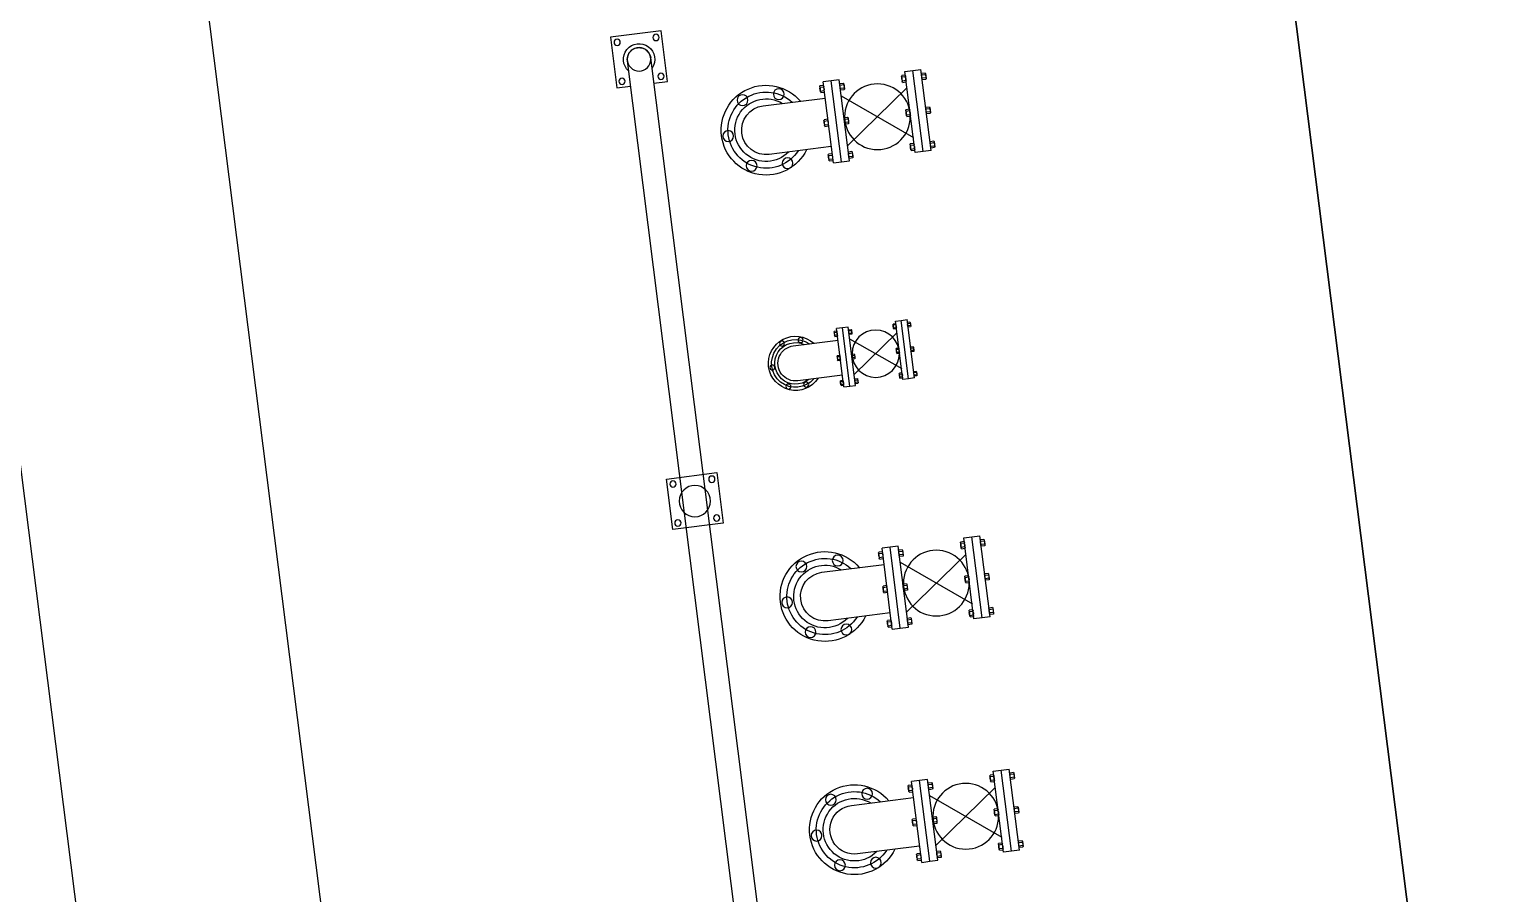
# Model space of a CAD drawing. Header units: inches. Extents: x 2621776591 to 2623670951, y 363331607 to 364354604.
# Drawn here: x 2622225973 to 2622229722, y 363584068 to 363586274 of the extents above; entities that cross this region are included whole.
import ezdxf

# ---------------------------------------------------------------- set-up
doc = ezdxf.new("R2010")
doc.units = ezdxf.units.IN
doc.header["$MEASUREMENT"] = 0
doc.linetypes.add('BORDERX2', pattern=[3.5, 1, -0.5, 1, -0.5, 0, -0.5])
doc.linetypes.add('HIDDEN', pattern=[0.375, 0.25, -0.125])
doc.layers.add('CRANE', color=7, linetype='Continuous', true_color=0x7f3f7f)
for name, color, linetype in [('ISLAND', 7, 'Continuous'), ('PIER', 7, 'Continuous'), ('TEXT2', 1, 'Continuous')]:
    doc.layers.add(name, color=color, linetype=linetype)

# ---------------------------------------------------------------- blocks, each defined once
blk = doc.blocks.new('SERVICE ISLAND PLINTH')
at = {"layer": 'ISLAND'}
for p, q in [((7.299999999988358, 2.75), (0, 2.75)), ((1.595833333325572, 1.785445179324597), (1.804166666639503, 1.785445179324597)), ((1.595833333325572, 1.785445179324597), (1.595833333325572, 1.764733894728124)), ((1.595833333325572, 1.764733894728124), (1.804166666639503, 1.764733894728124)), ((1.595833333325572, 1.764733894728124), (1.595833333325572, 1.744022610131651)), ((1.601871749036945, 1.79477362241596), (1.601871749036945, 1.785946891177446)), ((1.616982528124936, 1.79547543078661), (1.603935016086325, 1.79547543078661)), ((1.619095695321448, 1.785946891177446), (1.619095695321448, 1.79477362241596)), ((1.689761531539261, 1.794803238008171), (1.689761531539261, 1.785976506769657)), ((1.704872310569044, 1.795505046378821), (1.691824798530433, 1.795505046378821)), ((1.706985477765556, 1.785976506769657), (1.706985477765556, 1.794803238008171)), ((1.777527657919563, 1.79477362241596), (1.777527657919563, 1.785946891177446)), ((1.792638436949346, 1.79547543078661), (1.779590924910735, 1.79547543078661)), ((1.794751604145858, 1.785946891177446), (1.794751604145858, 1.79477362241596)), ((1.804166666639503, 1.764733894728124), (1.804166666639503, 1.785445179324597)), ((1.804166666639503, 1.744022610131651), (1.804166666639503, 1.764733894728124)), ((2.195833333302289, 1.785445179324597), (2.404166666674428, 1.785445179324597)), ((2.195833333302289, 1.785445179324597), (2.195833333302289, 1.764733894728124)), ((2.195833333302289, 1.764733894728124), (2.404166666674428, 1.764733894728124)), ((2.195833333302289, 1.764733894728124), (2.195833333302289, 1.744022610131651)), ((2.20187174907187, 1.79477362241596), (2.20187174907187, 1.785946891177446)), ((2.216982528101653, 1.79547543078661), (2.203935016063042, 1.79547543078661)), ((2.219095695298165, 1.785946891177446), (2.219095695298165, 1.79477362241596)), ((2.289761531515978, 1.794803238008171), (2.289761531515978, 1.785976506769657)), ((2.304872310603969, 1.795505046378821), (2.29182479850715, 1.795505046378821)), ((2.306985477800481, 1.785976506769657), (2.306985477800481, 1.794803238008171)), ((2.37752765789628, 1.79477362241596), (2.37752765789628, 1.785946891177446)), ((2.392638436984271, 1.79547543078661), (2.37959092494566, 1.79547543078661)), ((2.394751604180783, 1.785946891177446), (2.394751604180783, 1.79477362241596)), ((2.404166666674428, 1.764733894728124), (2.404166666674428, 1.785445179324597)), ((2.404166666674428, 1.744022610131651), (2.404166666674428, 1.764733894728124)), ((3.395833333313931, 1.785445179324597), (3.604166666627862, 1.785445179324597)), ((3.395833333313931, 1.785445179324597), (3.395833333313931, 1.764733894728124)), ((3.395833333313931, 1.764733894728124), (3.604166666627862, 1.764733894728124)), ((3.395833333313931, 1.764733894728124), (3.395833333313931, 1.744022610131651)), ((3.401871749083512, 1.79477362241596), (3.401871749083512, 1.785946891177446)), ((3.416982528113294, 1.79547543078661), (3.403935016074684, 1.79547543078661)), ((3.419095695309807, 1.785946891177446), (3.419095695309807, 1.79477362241596)), ((3.48976153152762, 1.794803238008171), (3.48976153152762, 1.785976506769657)), ((3.50487231061561, 1.795505046378821), (3.491824798518792, 1.795505046378821)), ((3.506985477812123, 1.785976506769657), (3.506985477812123, 1.794803238008171)), ((3.577527657907922, 1.79477362241596), (3.577527657907922, 1.785946891177446)), ((3.592638436995912, 1.79547543078661), (3.579590924899094, 1.79547543078661)), ((3.594751604192425, 1.785946891177446), (3.594751604192425, 1.79477362241596)), ((3.604166666627862, 1.764733894728124), (3.604166666627862, 1.785445179324597)), ((3.604166666627862, 1.744022610131651), (3.604166666627862, 1.764733894728124)), ((1.595833333325572, 1.744022610131651), (1.804166666639503, 1.744022610131651)), ((1.601871749036945, 1.734694167040288), (1.601871749036945, 1.743520898278803)), ((1.616982528124936, 1.733992358669639), (1.603935016086325, 1.733992358669639)), ((1.619095695321448, 1.743520898278803), (1.619095695321448, 1.734694167040288)), ((1.689761531539261, 1.734664550982416), (1.689761531539261, 1.743491282686591)), ((1.704872310569044, 1.733962742611766), (1.691824798530433, 1.733962742611766)), ((1.706985477765556, 1.743491282686591), (1.706985477765556, 1.734664550982416)), ((1.777527657919563, 1.734694167040288), (1.777527657919563, 1.743520898278803)), ((1.792638436949346, 1.733992358669639), (1.779590924910735, 1.733992358669639)), ((1.794751604145858, 1.743520898278803), (1.794751604145858, 1.734694167040288)), ((2.195833333302289, 1.744022610131651), (2.404166666674428, 1.744022610131651)), ((2.20187174907187, 1.734694167040288), (2.20187174907187, 1.743520898278803)), ((2.216982528101653, 1.733992358669639), (2.203935016063042, 1.733992358669639)), ((2.219095695298165, 1.743520898278803), (2.219095695298165, 1.734694167040288)), ((2.289761531515978, 1.734664550982416), (2.289761531515978, 1.743491282686591)), ((2.304872310603969, 1.733962742611766), (2.29182479850715, 1.733962742611766)), ((2.306985477800481, 1.743491282686591), (2.306985477800481, 1.734664550982416)), ((2.37752765789628, 1.734694167040288), (2.37752765789628, 1.743520898278803)), ((2.392638436984271, 1.733992358669639), (2.37959092494566, 1.733992358669639)), ((2.394751604180783, 1.743520898278803), (2.394751604180783, 1.734694167040288)), ((3.395833333313931, 1.744022610131651), (3.604166666627862, 1.744022610131651)), ((3.401871749083512, 1.734694167040288), (3.401871749083512, 1.743520898278803)), ((3.416982528113294, 1.733992358669639), (3.403935016074684, 1.733992358669639)), ((3.419095695309807, 1.743520898278803), (3.419095695309807, 1.734694167040288)), ((3.48976153152762, 1.734664550982416), (3.48976153152762, 1.743491282686591)), ((3.50487231061561, 1.733962742611766), (3.491824798518792, 1.733962742611766)), ((3.506985477812123, 1.743491282686591), (3.506985477812123, 1.734664550982416)), ((3.577527657907922, 1.734694167040288), (3.577527657907922, 1.743520898278803)), ((3.592638436995912, 1.733992358669639), (3.579590924899094, 1.733992358669639)), ((3.594751604192425, 1.743520898278803), (3.594751604192425, 1.734694167040288)), ((2.825000000011642, 1.670228993054479), (2.974999999976717, 1.670228993054479)), ((2.825000000011642, 1.670228993054479), (2.825000000011642, 1.655316868331283)), ((2.825000000011642, 1.655316868331283), (2.974999999976717, 1.655316868331283)), ((2.825000000011642, 1.655316868331283), (2.825000000011642, 1.640404743608087)), ((2.82934765930986, 1.67694547213614), (2.82934765930986, 1.670590225607157)), ((2.840227420267183, 1.677450774237514), (2.830833211541176, 1.677450774237514)), ((2.841748900653329, 1.670590225607157), (2.841748900653329, 1.67694547213614)), ((2.89262830268126, 1.676966795697808), (2.89262830268126, 1.670611549168825)), ((2.903508063638583, 1.677472097799182), (2.894113854912575, 1.677472097799182)), ((2.905029544024728, 1.670611549168825), (2.905029544024728, 1.676966795697808)), ((2.955819913710002, 1.67694547213614), (2.955819913710002, 1.670590225607157)), ((2.966699674609117, 1.677450774237514), (2.957305465941317, 1.677450774237514)), ((2.968221154995263, 1.670590225607157), (2.968221154995263, 1.67694547213614)), ((2.974999999976717, 1.655316868331283), (2.974999999976717, 1.670228993054479)), ((2.974999999976717, 1.640404743608087), (2.974999999976717, 1.655316868331283)), ((2.825000000011642, 1.640404743608087), (2.974999999976717, 1.640404743608087)), ((2.82934765930986, 1.633688264526427), (2.82934765930986, 1.64004351105541)), ((2.840227420267183, 1.633182962425053), (2.830833211541176, 1.633182962425053)), ((2.841748900653329, 1.64004351105541), (2.841748900653329, 1.633688264526427)), ((2.89262830268126, 1.633666940964758), (2.89262830268126, 1.640022187493742)), ((2.903508063638583, 1.633161638863385), (2.894113854912575, 1.633161638863385)), ((2.905029544024728, 1.640022187493742), (2.905029544024728, 1.633666940964758)), ((2.955819913710002, 1.633688264526427), (2.955819913710002, 1.64004351105541)), ((2.966699674609117, 1.633182962425053), (2.957305465941317, 1.633182962425053)), ((2.968221154995263, 1.64004351105541), (2.968221154995263, 1.633688264526427)), ((1.595833333325572, 1.575225641019642), (1.804166666639503, 1.575225641019642)), ((1.595833333325572, 1.554514356423169), (1.595833333325572, 1.575225641019642)), ((1.601871749036945, 1.584554084111005), (1.601871749036945, 1.575727352872491)), ((1.616982528124936, 1.585255892481655), (1.603935016086325, 1.585255892481655)), ((1.619095695321448, 1.575727352872491), (1.619095695321448, 1.584554084111005)), ((1.689761531539261, 1.584583700168878), (1.689761531539261, 1.575756968464702)), ((1.704872310569044, 1.585285508539528), (1.691824798530433, 1.585285508539528)), ((1.706985477765556, 1.575756968464702), (1.706985477765556, 1.584583700168878)), ((1.777527657919563, 1.584554084111005), (1.777527657919563, 1.575727352872491)), ((1.792638436949346, 1.585255892481655), (1.779590924910735, 1.585255892481655)), ((1.794751604145858, 1.575727352872491), (1.794751604145858, 1.584554084111005)), ((1.804166666639503, 1.575225641019642), (1.804166666639503, 1.554514356423169)), ((2.195833333302289, 1.575225641019642), (2.404166666674428, 1.575225641019642)), ((2.195833333302289, 1.554514356423169), (2.195833333302289, 1.575225641019642)), ((2.20187174907187, 1.584554084111005), (2.20187174907187, 1.575727352872491)), ((2.216982528101653, 1.585255892481655), (2.203935016063042, 1.585255892481655)), ((2.219095695298165, 1.575727352872491), (2.219095695298165, 1.584554084111005)), ((2.289761531515978, 1.584583700168878), (2.289761531515978, 1.575756968464702)), ((2.304872310603969, 1.585285508539528), (2.29182479850715, 1.585285508539528)), ((2.306985477800481, 1.575756968464702), (2.306985477800481, 1.584583700168878)), ((2.37752765789628, 1.584554084111005), (2.37752765789628, 1.575727352872491)), ((2.392638436984271, 1.585255892481655), (2.37959092494566, 1.585255892481655)), ((2.394751604180783, 1.575727352872491), (2.394751604180783, 1.584554084111005)), ((2.404166666674428, 1.575225641019642), (2.404166666674428, 1.554514356423169)), ((3.395833333313931, 1.575225641019642), (3.604166666627862, 1.575225641019642)), ((3.395833333313931, 1.554514356423169), (3.395833333313931, 1.575225641019642)), ((3.401871749083512, 1.584554084111005), (3.401871749083512, 1.575727352872491)), ((3.416982528113294, 1.585255892481655), (3.403935016074684, 1.585255892481655)), ((3.419095695309807, 1.575727352872491), (3.419095695309807, 1.584554084111005)), ((3.48976153152762, 1.584583700168878), (3.48976153152762, 1.575756968464702)), ((3.50487231061561, 1.585285508539528), (3.491824798518792, 1.585285508539528)), ((3.506985477812123, 1.575756968464702), (3.506985477812123, 1.584583700168878)), ((3.577527657907922, 1.584554084111005), (3.577527657907922, 1.575727352872491)), ((3.592638436995912, 1.585255892481655), (3.579590924899094, 1.585255892481655)), ((3.594751604192425, 1.575727352872491), (3.594751604192425, 1.584554084111005)), ((3.604166666627862, 1.575225641019642), (3.604166666627862, 1.554514356423169)), ((1.595833333325572, 1.554514356423169), (1.804166666639503, 1.554514356423169)), ((1.595833333325572, 1.533803071826696), (1.595833333325572, 1.554514356423169)), ((1.804166666639503, 1.554514356423169), (1.804166666639503, 1.533803071826696)), ((2.195833333302289, 1.554514356423169), (2.404166666674428, 1.554514356423169)), ((2.195833333302289, 1.533803071826696), (2.195833333302289, 1.554514356423169)), ((2.404166666674428, 1.554514356423169), (2.404166666674428, 1.533803071826696)), ((3.395833333313931, 1.554514356423169), (3.604166666627862, 1.554514356423169)), ((3.395833333313931, 1.533803071826696), (3.395833333313931, 1.554514356423169)), ((3.604166666627862, 1.554514356423169), (3.604166666627862, 1.533803071826696)), ((1.595833333325572, 1.533803071826696), (1.804166666639503, 1.533803071826696)), ((1.601871749036945, 1.524216306395829), (1.601871749036945, 1.533043037634343)), ((1.616982528124936, 1.523514498025179), (1.603935016086325, 1.523514498025179)), ((1.619095695321448, 1.533043037634343), (1.619095695321448, 1.524216306395829)), ((1.690728958987165, 1.524216306395829), (1.690728958987165, 1.533043037634343)), ((1.705839738075156, 1.523514498025179), (1.692792226036545, 1.523514498025179)), ((1.707952905271668, 1.533043037634343), (1.707952905271668, 1.524216306395829)), ((1.777527657919563, 1.524216306395829), (1.777527657919563, 1.533043037634343)), ((1.792638436949346, 1.523514498025179), (1.779590924910735, 1.523514498025179)), ((1.794751604145858, 1.533043037634343), (1.794751604145858, 1.524216306395829)), ((2.195833333302289, 1.533803071826696), (2.404166666674428, 1.533803071826696)), ((2.20187174907187, 1.524216306395829), (2.20187174907187, 1.533043037634343)), ((2.216982528101653, 1.523514498025179), (2.203935016063042, 1.523514498025179)), ((2.219095695298165, 1.533043037634343), (2.219095695298165, 1.524216306395829)), ((2.29072895902209, 1.524216306395829), (2.29072895902209, 1.533043037634343)), ((2.305839738051873, 1.523514498025179), (2.292792226013262, 1.523514498025179)), ((2.307952905248385, 1.533043037634343), (2.307952905248385, 1.524216306395829)), ((2.37752765789628, 1.524216306395829), (2.37752765789628, 1.533043037634343)), ((2.392638436984271, 1.523514498025179), (2.37959092494566, 1.523514498025179)), ((2.394751604180783, 1.533043037634343), (2.394751604180783, 1.524216306395829)), ((2.825000000011642, 1.518870925996453), (2.974999999976717, 1.518870925996453)), ((2.825000000011642, 1.503958800807595), (2.825000000011642, 1.518870925996453)), ((2.825000000011642, 1.503958800807595), (2.974999999976717, 1.503958800807595)), ((2.825000000011642, 1.489046676084399), (2.825000000011642, 1.503958800807595)), ((2.82934765930986, 1.525587405078113), (2.82934765930986, 1.519232158083469)), ((2.840227420267183, 1.526092706713825), (2.830833211541176, 1.526092706713825)), ((2.841748900653329, 1.519232158083469), (2.841748900653329, 1.525587405078113)), ((2.89262830268126, 1.52560872817412), (2.89262830268126, 1.519253481645137)), ((2.903508063638583, 1.526114030275494), (2.894113854912575, 1.526114030275494)), ((2.905029544024728, 1.519253481645137), (2.905029544024728, 1.52560872817412)), ((2.955819913710002, 1.525587405078113), (2.955819913710002, 1.519232158083469)), ((2.966699674609117, 1.526092706713825), (2.957305465941317, 1.526092706713825)), ((2.968221154995263, 1.519232158083469), (2.968221154995263, 1.525587405078113)), ((2.974999999976717, 1.518870925996453), (2.974999999976717, 1.503958800807595)), ((2.974999999976717, 1.503958800807595), (2.974999999976717, 1.489046676084399)), ((3.395833333313931, 1.533803071826696), (3.604166666627862, 1.533803071826696)), ((3.401871749083512, 1.524216306395829), (3.401871749083512, 1.533043037634343)), ((3.416982528113294, 1.523514498025179), (3.403935016074684, 1.523514498025179)), ((3.419095695309807, 1.533043037634343), (3.419095695309807, 1.524216306395829)), ((3.490728959033731, 1.524216306395829), (3.490728959033731, 1.533043037634343)), ((3.505839738063514, 1.523514498025179), (3.492792226024903, 1.523514498025179)), ((3.507952905260026, 1.533043037634343), (3.507952905260026, 1.524216306395829)), ((3.577527657907922, 1.524216306395829), (3.577527657907922, 1.533043037634343)), ((3.592638436995912, 1.523514498025179), (3.579590924899094, 1.523514498025179)), ((3.594751604192425, 1.533043037634343), (3.594751604192425, 1.524216306395829)), ((2.825000000011642, 1.489046676084399), (2.974999999976717, 1.489046676084399)), ((2.82934765930986, 1.482144204899669), (2.82934765930986, 1.488499451428652)), ((2.840227420267183, 1.481638902798295), (2.830833211541176, 1.481638902798295)), ((2.841748900653329, 1.488499451428652), (2.841748900653329, 1.482144204899669)), ((2.893324850476347, 1.482144204899669), (2.893324850476347, 1.488499451428652)), ((2.90420461143367, 1.481638902798295), (2.894810402707662, 1.481638902798295)), ((2.905726091761608, 1.488499451428652), (2.905726091761608, 1.482144204899669)), ((2.955819913710002, 1.482144204899669), (2.955819913710002, 1.488499451428652)), ((2.966699674609117, 1.481638902798295), (2.957305465941317, 1.481638902798295)), ((2.968221154995263, 1.488499451428652), (2.968221154995263, 1.482144204899669)), ((2.518315982073545, 1.140000149141997), (2.518315982073545, 1.010000149253756)), ((2.648315982078202, 1.140000149141997), (2.518315982073545, 1.140000149141997)), ((2.648315982078202, 1.010000149253756), (2.648315982078202, 1.140000149141997)), ((3.654982691339683, 1.105000148992985), (3.654982691339683, 1.140000149141997)), ((3.654982691339683, 1.140000149141997), (3.784982691344339, 1.140000149141997)), ((3.784982691344339, 1.140000149141997), (3.784982691344339, 1.010000149253756)), ((0.2799826913396828, 1.105000148992985), (3.719982691342011, 1.105000148992985)), ((0.2799826913396828, 1.045000148937106), (3.719982801238075, 1.045000148937106)), ((3.654982691339683, 1.010000149253756), (3.654982691339683, 1.045000148937106)), ((2.518315982073545, 1.010000149253756), (2.648315982078202, 1.010000149253756)), ((3.784982691344339, 1.010000149253756), (3.654982691339683, 1.010000149253756)), ((0, 0), (5.149999999965075, 0))]:
    blk.add_line(p, q, dxfattribs=at)
for points in [[(1.605998283077497, 1.79477362241596), (1.605998283077497, 1.785946891177446)], [(1.614869360928424, 1.785946891177446), (1.614869360928424, 1.79477362241596)], [(1.693888065521605, 1.794803238008171), (1.693888065521605, 1.785976506769657)], [(1.702759143372532, 1.785976506769657), (1.702759143372532, 1.794803238008171)], [(1.781654191901907, 1.79477362241596), (1.781654191901907, 1.785946891177446)], [(1.790525269811042, 1.785946891177446), (1.790525269811042, 1.79477362241596)], [(2.205998283054214, 1.79477362241596), (2.205998283054214, 1.785946891177446)], [(2.214869360963348, 1.785946891177446), (2.214869360963348, 1.79477362241596)], [(2.29388806555653, 1.794803238008171), (2.29388806555653, 1.785976506769657)], [(2.302759143407457, 1.785976506769657), (2.302759143407457, 1.794803238008171)], [(2.381654191936832, 1.79477362241596), (2.381654191936832, 1.785946891177446)], [(2.390525269787759, 1.785946891177446), (2.390525269787759, 1.79477362241596)], [(3.405998283065856, 1.79477362241596), (3.405998283065856, 1.785946891177446)], [(3.414869360916782, 1.785946891177446), (3.414869360916782, 1.79477362241596)], [(3.493888065568171, 1.794803238008171), (3.493888065568171, 1.785976506769657)], [(3.502759143419098, 1.785976506769657), (3.502759143419098, 1.794803238008171)], [(3.581654191948473, 1.79477362241596), (3.581654191948473, 1.785946891177446)], [(3.5905252697994, 1.785946891177446), (3.5905252697994, 1.79477362241596)], [(1.605998283077497, 1.734694167040288), (1.605998283077497, 1.743520898278803)], [(1.614869360928424, 1.743520898278803), (1.614869360928424, 1.734694167040288)], [(1.762725773616694, 1.575129609555006), (1.634205992158968, 1.744943585246801)], [(1.761794473510236, 1.744010531809181), (1.634205992158968, 1.575129609555006)], [(1.693888065521605, 1.734664550982416), (1.693888065521605, 1.743491282686591)], [(1.702759143372532, 1.743491282686591), (1.702759143372532, 1.734664550982416)], [(1.781654191901907, 1.734694167040288), (1.781654191901907, 1.743520898278803)], [(1.790525269811042, 1.743520898278803), (1.790525269811042, 1.734694167040288)], [(2.205998283054214, 1.734694167040288), (2.205998283054214, 1.743520898278803)], [(2.214869360963348, 1.743520898278803), (2.214869360963348, 1.734694167040288)], [(2.362725773651619, 1.575129609555006), (2.234205992193893, 1.744943585246801)], [(2.36179447354516, 1.744010531809181), (2.234205992193893, 1.575129609555006)], [(2.29388806555653, 1.734664550982416), (2.29388806555653, 1.743491282686591)], [(2.302759143407457, 1.743491282686591), (2.302759143407457, 1.734664550982416)], [(2.381654191936832, 1.734694167040288), (2.381654191936832, 1.743520898278803)], [(2.390525269787759, 1.743520898278803), (2.390525269787759, 1.734694167040288)], [(3.405998283065856, 1.734694167040288), (3.405998283065856, 1.743520898278803)], [(3.414869360916782, 1.743520898278803), (3.414869360916782, 1.734694167040288)], [(3.562725773605052, 1.575129609555006), (3.434205992205534, 1.744943585246801)], [(3.561794473498594, 1.744010531809181), (3.434205992205534, 1.575129609555006)], [(3.493888065568171, 1.734664550982416), (3.493888065568171, 1.743491282686591)], [(3.502759143419098, 1.743491282686591), (3.502759143419098, 1.734664550982416)], [(3.581654191948473, 1.734694167040288), (3.581654191948473, 1.743520898278803)], [(3.5905252697994, 1.743520898278803), (3.5905252697994, 1.734694167040288)], [(2.832318763830699, 1.67694547213614), (2.832318763830699, 1.670590225607157)], [(2.838705939881038, 1.670590225607157), (2.838705939881038, 1.67694547213614)], [(2.895599407202099, 1.676966795697808), (2.895599407202099, 1.670611549168825)], [(2.901986583252437, 1.670611549168825), (2.901986583252437, 1.676966795697808)], [(2.958791018172633, 1.67694547213614), (2.958791018172633, 1.670590225607157)], [(2.965178194222972, 1.670590225607157), (2.965178194222972, 1.67694547213614)], [(2.832318763830699, 1.633688264526427), (2.832318763830699, 1.64004351105541)], [(2.838705939881038, 1.64004351105541), (2.838705939881038, 1.633688264526427)], [(2.945162557007279, 1.518801783211529), (2.852628314343747, 1.641067845746875)], [(2.944492020935286, 1.640396046917886), (2.852628314343747, 1.518801783211529)], [(2.895599407202099, 1.633666940964758), (2.895599407202099, 1.640022187493742)], [(2.901986583252437, 1.640022187493742), (2.901986583252437, 1.633666940964758)], [(2.958791018172633, 1.633688264526427), (2.958791018172633, 1.64004351105541)], [(2.965178194222972, 1.64004351105541), (2.965178194222972, 1.633688264526427)], [(1.605998283077497, 1.584554084111005), (1.605998283077497, 1.575727352872491)], [(1.614869360928424, 1.575727352872491), (1.614869360928424, 1.584554084111005)], [(1.693888065521605, 1.584583700168878), (1.693888065521605, 1.575756968464702)], [(1.702759143372532, 1.575756968464702), (1.702759143372532, 1.584583700168878)], [(1.781654191901907, 1.584554084111005), (1.781654191901907, 1.575727352872491)], [(1.790525269811042, 1.575727352872491), (1.790525269811042, 1.584554084111005)], [(2.205998283054214, 1.584554084111005), (2.205998283054214, 1.575727352872491)], [(2.214869360963348, 1.575727352872491), (2.214869360963348, 1.584554084111005)], [(2.29388806555653, 1.584583700168878), (2.29388806555653, 1.575756968464702)], [(2.302759143407457, 1.575756968464702), (2.302759143407457, 1.584583700168878)], [(2.381654191936832, 1.584554084111005), (2.381654191936832, 1.575727352872491)], [(2.390525269787759, 1.575727352872491), (2.390525269787759, 1.584554084111005)], [(3.405998283065856, 1.584554084111005), (3.405998283065856, 1.575727352872491)], [(3.414869360916782, 1.575727352872491), (3.414869360916782, 1.584554084111005)], [(3.493888065568171, 1.584583700168878), (3.493888065568171, 1.575756968464702)], [(3.502759143419098, 1.575756968464702), (3.502759143419098, 1.584583700168878)], [(3.581654191948473, 1.584554084111005), (3.581654191948473, 1.575727352872491)], [(3.5905252697994, 1.575727352872491), (3.5905252697994, 1.584554084111005)], [(1.605998283077497, 1.524216306395829), (1.605998283077497, 1.533043037634343)], [(1.614869360928424, 1.533043037634343), (1.614869360928424, 1.524216306395829)], [(1.694855493027717, 1.524216306395829), (1.694855493027717, 1.533043037634343)], [(1.703726570878644, 1.533043037634343), (1.703726570878644, 1.524216306395829)], [(1.781654191901907, 1.524216306395829), (1.781654191901907, 1.533043037634343)], [(1.790525269811042, 1.533043037634343), (1.790525269811042, 1.524216306395829)], [(2.205998283054214, 1.524216306395829), (2.205998283054214, 1.533043037634343)], [(2.214869360963348, 1.533043037634343), (2.214869360963348, 1.524216306395829)], [(2.294855493004434, 1.524216306395829), (2.294855493004434, 1.533043037634343)], [(2.30372657085536, 1.533043037634343), (2.30372657085536, 1.524216306395829)], [(2.381654191936832, 1.524216306395829), (2.381654191936832, 1.533043037634343)], [(2.390525269787759, 1.533043037634343), (2.390525269787759, 1.524216306395829)], [(2.832318763830699, 1.525587405078113), (2.832318763830699, 1.519232158083469)], [(2.838705939881038, 1.519232158083469), (2.838705939881038, 1.525587405078113)], [(2.895599407202099, 1.52560872817412), (2.895599407202099, 1.519253481645137)], [(2.901986583252437, 1.519253481645137), (2.901986583252437, 1.52560872817412)], [(2.958791018172633, 1.525587405078113), (2.958791018172633, 1.519232158083469)], [(2.965178194222972, 1.519232158083469), (2.965178194222972, 1.525587405078113)], [(3.405998283065856, 1.524216306395829), (3.405998283065856, 1.533043037634343)], [(3.414869360916782, 1.533043037634343), (3.414869360916782, 1.524216306395829)], [(3.494855493016075, 1.524216306395829), (3.494855493016075, 1.533043037634343)], [(3.503726570867002, 1.533043037634343), (3.503726570867002, 1.524216306395829)], [(3.581654191948473, 1.524216306395829), (3.581654191948473, 1.533043037634343)], [(3.5905252697994, 1.533043037634343), (3.5905252697994, 1.524216306395829)], [(2.832318763830699, 1.482144204899669), (2.832318763830699, 1.488499451428652)], [(2.838705939881038, 1.488499451428652), (2.838705939881038, 1.482144204899669)], [(2.896295954997186, 1.482144204899669), (2.896295954997186, 1.488499451428652)], [(2.902683131047525, 1.488499451428652), (2.902683131047525, 1.482144204899669)], [(2.958791018172633, 1.482144204899669), (2.958791018172633, 1.488499451428652)], [(2.965178194222972, 1.488499451428652), (2.965178194222972, 1.482144204899669)]]:
    blk.add_lwpolyline(points, dxfattribs=at)
for points in [[(1.637500000011642, 1.533803071826696), (1.637500000011642, 1.373958800919354, 0.9999999999999999), (1.762500000011642, 1.373958800919354), (1.762500000011642, 1.533803071826696)], [(2.237499999988358, 1.533803071826696), (2.237499999988358, 1.373958800919354, 0.9999999999999999), (2.362499999988358, 1.373958800919354), (2.362499999988358, 1.533803071826696)], [(3.4375, 1.533803071826696), (3.4375, 1.373958800919354, 0.9999999999999999), (3.5625, 1.373958800919354), (3.5625, 1.533803071826696)], [(2.854999999981374, 1.489046676084399), (2.854999999981374, 1.373958800919354, 0.9999999999999999), (2.945000000006985, 1.373958800919354), (2.945000000006985, 1.489046676084399)]]:
    blk.add_lwpolyline(points, format="xyb", dxfattribs=at)
for centre, radius in [((1.698409237025771, 1.660111444070935), 0.0839111660953585), ((2.298409237060696, 1.660111444070935), 0.0839111660953585), ((3.498409237072337, 1.660111444070935), 0.0839111660953585), ((2.898854650673456, 1.579988704062998), 0.06041603958865448), ((1.609516860393342, 1.41762072686106), 0.01387588731672164), ((1.787141506269109, 1.417628488037735), 0.01387588731672164), ((2.209516860370059, 1.41762072686106), 0.01387588731672164), ((2.387141506245825, 1.417628488037735), 0.01387588731672164), ((3.4095168603817, 1.41762072686106), 0.01387588731672164), ((3.587141506257467, 1.417628488037735), 0.01387588731672164), ((2.842783481231891, 1.394062938634306), 0.006418876276274536), ((2.957419231359381, 1.394183672498912), 0.006418876276274536), ((2.843495830369648, 1.34835945116356), 0.006418876276274536), ((2.954420590482187, 1.346005909144878), 0.006418876276274536), ((1.614439244091045, 1.325978208333254), 0.01387588731672164), ((1.783544429170433, 1.323824769817293), 0.01387588731672164), ((2.21443924412597, 1.325978208333254), 0.01387588731672164), ((2.383544429205358, 1.323824769817293), 0.01387588731672164), ((2.897221915656701, 1.313890685793012), 0.006418876276274536), ((3.414439244079404, 1.325978208333254), 0.01387588731672164), ((3.583544429158792, 1.323824769817293), 0.01387588731672164), ((1.697193531261291, 1.276200236752629), 0.01387588731672164), ((2.297193531238008, 1.276200236752629), 0.01387588731672164), ((3.49719353124965, 1.276200236752629), 0.01387588731672164), ((2.533315982087515, 1.125000149011612), 0.008), ((2.633315982064232, 1.125000149011612), 0.008), ((3.669982691295445, 1.125000149011612), 0.008), ((3.76998269133037, 1.125000149011612), 0.008), ((2.583315982075874, 1.075000149197876), 0.04), ((3.719982691342011, 1.075000149197876), 0.03), ((2.533315982087515, 1.02500014891848), 0.008), ((2.633315982064232, 1.02500014891848), 0.008), ((3.669982691295445, 1.02500014891848), 0.008), ((3.76998269133037, 1.02500014891848), 0.008)]:
    blk.add_circle(centre, radius, dxfattribs=at)
for centre, radius, start, end in [((1.603935016086325, 1.792076133657247), 0.003396103106166852, 52.58819889903305, 127.411801100967), ((1.603935016086325, 1.788644379936159), 0.003396103106166852, 232.588198899033, 307.411801100967), ((1.610433822032064, 1.781797580886632), 0.01371319275676273, 71.12827666503703, 108.871723334963), ((1.610433822032064, 1.798922932241112), 0.01371319275676273, 251.128276665037, 288.871723334963), ((1.616982528124936, 1.791940921451896), 0.00353407264163369, 53.27741850175882, 126.7225814982412), ((1.616982528124936, 1.788779591675848), 0.00353407264163369, 233.2774185017588, 306.7225814982411), ((1.691824798530433, 1.792105749249458), 0.003396103106166852, 52.58819889903305, 127.411801100967), ((1.691824798530433, 1.78867399552837), 0.003396103106166852, 232.588198899033, 307.411801100967), ((1.698323604476172, 1.781827196944505), 0.01371319275676273, 71.12827666503703, 108.871723334963), ((1.698323604476172, 1.798952548298985), 0.01371319275676273, 251.128276665037, 288.871723334963), ((1.704872310569044, 1.791970537509769), 0.00353407264163369, 53.27741850175882, 126.7225814982412), ((1.704872310569044, 1.788809207733721), 0.00353407264163369, 233.2774185017588, 306.7225814982411), ((1.779590924910735, 1.792076133657247), 0.003396103106166852, 52.58819889903305, 127.411801100967), ((1.779590924910735, 1.788644379936159), 0.003396103106166852, 232.588198899033, 307.411801100967), ((1.786089730856474, 1.781797580886632), 0.01371319275676273, 71.12827666503703, 108.871723334963), ((1.786089730856474, 1.798922932241112), 0.01371319275676273, 251.128276665037, 288.871723334963), ((1.792638436949346, 1.791940921451896), 0.00353407264163369, 53.27741850175882, 126.7225814982412), ((1.792638436949346, 1.788779591675848), 0.00353407264163369, 233.2774185017588, 306.7225814982411), ((2.203935016063042, 1.792076133657247), 0.003396103106166852, 52.58819889903305, 127.411801100967), ((2.203935016063042, 1.788644379936159), 0.003396103106166852, 232.588198899033, 307.411801100967), ((2.210433822008781, 1.781797580886632), 0.01371319275676273, 71.12827666503703, 108.871723334963), ((2.210433822008781, 1.798922932241112), 0.01371319275676273, 251.128276665037, 288.871723334963), ((2.216982528101653, 1.791940921451896), 0.00353407264163369, 53.27741850175882, 126.7225814982412), ((2.216982528101653, 1.788779591675848), 0.00353407264163369, 233.2774185017588, 306.7225814982411), ((2.29182479850715, 1.792105749249458), 0.003396103106166852, 52.58819889903305, 127.411801100967), ((2.29182479850715, 1.78867399552837), 0.003396103106166852, 232.588198899033, 307.411801100967), ((2.298323604452889, 1.781827196944505), 0.01371319275676273, 71.12827666503703, 108.871723334963), ((2.298323604452889, 1.798952548298985), 0.01371319275676273, 251.128276665037, 288.871723334963), ((2.304872310603969, 1.791970537509769), 0.00353407264163369, 53.27741850175882, 126.7225814982412), ((2.304872310603969, 1.788809207733721), 0.00353407264163369, 233.2774185017588, 306.7225814982411), ((2.37959092494566, 1.792076133657247), 0.003396103106166852, 52.58819889903305, 127.411801100967), ((2.37959092494566, 1.788644379936159), 0.003396103106166852, 232.588198899033, 307.411801100967), ((2.386089730833191, 1.781797580886632), 0.01371319275676273, 71.12827666503703, 108.871723334963), ((2.386089730833191, 1.798922932241112), 0.01371319275676273, 251.128276665037, 288.871723334963), ((2.392638436984271, 1.791940921451896), 0.00353407264163369, 53.27741850175882, 126.7225814982412), ((2.392638436984271, 1.788779591675848), 0.00353407264163369, 233.2774185017588, 306.7225814982411), ((3.403935016074684, 1.792076133657247), 0.003396103106166852, 52.58819889903305, 127.411801100967), ((3.403935016074684, 1.788644379936159), 0.003396103106166852, 232.588198899033, 307.411801100967), ((3.410433822020423, 1.781797580886632), 0.01371319275676273, 71.12827666503703, 108.871723334963), ((3.410433822020423, 1.798922932241112), 0.01371319275676273, 251.128276665037, 288.871723334963), ((3.416982528113294, 1.791940921451896), 0.00353407264163369, 53.27741850175882, 126.7225814982412), ((3.416982528113294, 1.788779591675848), 0.00353407264163369, 233.2774185017588, 306.7225814982411), ((3.491824798518792, 1.792105749249458), 0.003396103106166852, 52.58819889903305, 127.411801100967), ((3.491824798518792, 1.78867399552837), 0.003396103106166852, 232.588198899033, 307.411801100967), ((3.498323604464531, 1.781827196944505), 0.01371319275676273, 71.12827666503703, 108.871723334963), ((3.498323604464531, 1.798952548298985), 0.01371319275676273, 251.128276665037, 288.871723334963), ((3.50487231061561, 1.791970537509769), 0.00353407264163369, 53.27741850175882, 126.7225814982412), ((3.50487231061561, 1.788809207733721), 0.00353407264163369, 233.2774185017588, 306.7225814982411), ((3.579590924899094, 1.792076133657247), 0.003396103106166852, 52.58819889903305, 127.411801100967), ((3.579590924899094, 1.788644379936159), 0.003396103106166852, 232.588198899033, 307.411801100967), ((3.586089730844833, 1.781797580886632), 0.01371319275676273, 71.12827666503703, 108.871723334963), ((3.586089730844833, 1.798922932241112), 0.01371319275676273, 251.128276665037, 288.871723334963), ((3.592638436995912, 1.791940921451896), 0.00353407264163369, 53.27741850175882, 126.7225814982412), ((3.592638436995912, 1.788779591675848), 0.00353407264163369, 233.2774185017588, 306.7225814982411), ((1.603935016086325, 1.74082340952009), 0.003396103106166852, 52.58819889903305, 127.411801100967), ((1.603935016086325, 1.737391655799001), 0.003396103106166852, 232.588198899033, 307.411801100967), ((1.610433822032064, 1.730544856749475), 0.01371319275676273, 71.12827666503703, 108.871723334963), ((1.610433822032064, 1.747670208569616), 0.01371319275676273, 251.128276665037, 288.871723334963), ((1.616982528124936, 1.740688197314739), 0.00353407264163369, 53.27741850175882, 126.7225814982412), ((1.616982528124936, 1.737526868004352), 0.00353407264163369, 233.2774185017588, 306.7225814982411), ((1.691824798530433, 1.740793793927878), 0.003396103106166852, 52.58819889903305, 127.411801100967), ((1.691824798530433, 1.737362039741129), 0.003396103106166852, 232.588198899033, 307.411801100967), ((1.698323604476172, 1.730515241157264), 0.01371319275676273, 71.12827666503703, 108.871723334963), ((1.698323604476172, 1.747640592511743), 0.01371319275676273, 251.128276665037, 288.871723334963), ((1.704872310569044, 1.740658581722528), 0.00353407264163369, 53.27741850175882, 126.7225814982412), ((1.704872310569044, 1.737497251946479), 0.00353407264163369, 233.2774185017588, 306.7225814982411), ((1.779590924910735, 1.74082340952009), 0.003396103106166852, 52.58819889903305, 127.411801100967), ((1.779590924910735, 1.737391655799001), 0.003396103106166852, 232.588198899033, 307.411801100967), ((1.786089730856474, 1.730544856749475), 0.01371319275676273, 71.12827666503703, 108.871723334963), ((1.786089730856474, 1.747670208569616), 0.01371319275676273, 251.128276665037, 288.871723334963), ((1.792638436949346, 1.740688197314739), 0.00353407264163369, 53.27741850175882, 126.7225814982412), ((1.792638436949346, 1.737526868004352), 0.00353407264163369, 233.2774185017588, 306.7225814982411), ((2.203935016063042, 1.74082340952009), 0.003396103106166852, 52.58819889903305, 127.411801100967), ((2.203935016063042, 1.737391655799001), 0.003396103106166852, 232.588198899033, 307.411801100967), ((2.210433822008781, 1.730544856749475), 0.01371319275676273, 71.12827666503703, 108.871723334963), ((2.210433822008781, 1.747670208569616), 0.01371319275676273, 251.128276665037, 288.871723334963), ((2.216982528101653, 1.740688197314739), 0.00353407264163369, 53.27741850175882, 126.7225814982412), ((2.216982528101653, 1.737526868004352), 0.00353407264163369, 233.2774185017588, 306.7225814982411), ((2.29182479850715, 1.740793793927878), 0.003396103106166852, 52.58819889903305, 127.411801100967), ((2.29182479850715, 1.737362039741129), 0.003396103106166852, 232.588198899033, 307.411801100967), ((2.298323604452889, 1.730515241157264), 0.01371319275676273, 71.12827666503703, 108.871723334963), ((2.298323604452889, 1.747640592511743), 0.01371319275676273, 251.128276665037, 288.871723334963), ((2.304872310603969, 1.740658581722528), 0.00353407264163369, 53.27741850175882, 126.7225814982412), ((2.304872310603969, 1.737497251946479), 0.00353407264163369, 233.2774185017588, 306.7225814982411), ((2.37959092494566, 1.74082340952009), 0.003396103106166852, 52.58819889903305, 127.411801100967), ((2.37959092494566, 1.737391655799001), 0.003396103106166852, 232.588198899033, 307.411801100967), ((2.386089730833191, 1.730544856749475), 0.01371319275676273, 71.12827666503703, 108.871723334963), ((2.386089730833191, 1.747670208569616), 0.01371319275676273, 251.128276665037, 288.871723334963), ((2.392638436984271, 1.740688197314739), 0.00353407264163369, 53.27741850175882, 126.7225814982412), ((2.392638436984271, 1.737526868004352), 0.00353407264163369, 233.2774185017588, 306.7225814982411), ((3.403935016074684, 1.74082340952009), 0.003396103106166852, 52.58819889903305, 127.411801100967), ((3.403935016074684, 1.737391655799001), 0.003396103106166852, 232.588198899033, 307.411801100967), ((3.410433822020423, 1.730544856749475), 0.01371319275676273, 71.12827666503703, 108.871723334963), ((3.410433822020423, 1.747670208569616), 0.01371319275676273, 251.128276665037, 288.871723334963), ((3.416982528113294, 1.740688197314739), 0.00353407264163369, 53.27741850175882, 126.7225814982412), ((3.416982528113294, 1.737526868004352), 0.00353407264163369, 233.2774185017588, 306.7225814982411), ((3.491824798518792, 1.740793793927878), 0.003396103106166852, 52.58819889903305, 127.411801100967), ((3.491824798518792, 1.737362039741129), 0.003396103106166852, 232.588198899033, 307.411801100967), ((3.498323604464531, 1.730515241157264), 0.01371319275676273, 71.12827666503703, 108.871723334963), ((3.498323604464531, 1.747640592511743), 0.01371319275676273, 251.128276665037, 288.871723334963), ((3.50487231061561, 1.740658581722528), 0.00353407264163369, 53.27741850175882, 126.7225814982412), ((3.50487231061561, 1.737497251946479), 0.00353407264163369, 233.2774185017588, 306.7225814982411), ((3.579590924899094, 1.74082340952009), 0.003396103106166852, 52.58819889903305, 127.411801100967), ((3.579590924899094, 1.737391655799001), 0.003396103106166852, 232.588198899033, 307.411801100967), ((3.586089730844833, 1.730544856749475), 0.01371319275676273, 71.12827666503703, 108.871723334963), ((3.586089730844833, 1.747670208569616), 0.01371319275676273, 251.128276665037, 288.871723334963), ((3.592638436995912, 1.740688197314739), 0.00353407264163369, 53.27741850175882, 126.7225814982412), ((3.592638436995912, 1.737526868004352), 0.00353407264163369, 233.2774185017588, 306.7225814982411), ((2.830833211541176, 1.675003280397505), 0.002445194236439986, 52.58819889903305, 127.411801100967), ((2.830833211541176, 1.672532417811453), 0.002445194236439986, 232.588198899033, 307.411801100967), ((2.835512351826765, 1.667602722533047), 0.009873498784868573, 71.12827666503703, 108.871723334963), ((2.835512351826765, 1.679932975675911), 0.009873498784868573, 251.128276665037, 288.871723334963), ((2.840227420267183, 1.674905927851796), 0.002544532301976103, 53.27741850175882, 126.7225814982412), ((2.840227420267183, 1.672629770357162), 0.002544532301976103, 233.2774185017588, 306.7225814982411), ((2.894113854912575, 1.675024603959173), 0.002445194236439986, 52.58819889903305, 127.411801100967), ((2.894113854912575, 1.67255374090746), 0.002445194236439986, 232.588198899033, 307.411801100967), ((2.898792995198164, 1.667624046094716), 0.009873498784868573, 71.12827666503703, 108.871723334963), ((2.898792995198164, 1.679954298771918), 0.009873498784868573, 251.128276665037, 288.871723334963), ((2.903508063638583, 1.674927250947803), 0.002544532301976103, 53.27741850175882, 126.7225814982412), ((2.903508063638583, 1.67265109391883), 0.002544532301976103, 233.2774185017588, 306.7225814982411), ((2.957305465941317, 1.675003280397505), 0.002445194236439986, 52.58819889903305, 127.411801100967), ((2.957305465941317, 1.672532417811453), 0.002445194236439986, 232.588198899033, 307.411801100967), ((2.961984606226906, 1.667602722533047), 0.009873498784868573, 71.12827666503703, 108.871723334963), ((2.961984606226906, 1.679932975675911), 0.009873498784868573, 251.128276665037, 288.871723334963), ((2.966699674609117, 1.674905927851796), 0.002544532301976103, 53.27741850175882, 126.7225814982412), ((2.966699674609117, 1.672629770357162), 0.002544532301976103, 233.2774185017588, 306.7225814982411), ((2.830833211541176, 1.638101319316775), 0.002445194236439986, 52.58819889903305, 127.411801100967), ((2.830833211541176, 1.635630456265062), 0.002445194236439986, 232.588198899033, 307.411801100967), ((2.835512351826765, 1.630700761452317), 0.009873498784868573, 71.12827666503703, 108.871723334963), ((2.835512351826765, 1.643031014129519), 0.009873498784868573, 251.128276665037, 288.871723334963), ((2.840227420267183, 1.638003966305405), 0.002544532301976103, 53.27741850175882, 126.7225814982412), ((2.840227420267183, 1.635727809276432), 0.002544532301976103, 233.2774185017588, 306.7225814982411), ((2.894113854912575, 1.638079995755106), 0.002445194236439986, 52.58819889903305, 127.411801100967), ((2.894113854912575, 1.635609133169055), 0.002445194236439986, 232.588198899033, 307.411801100967), ((2.898792995198164, 1.630679437890649), 0.009873498784868573, 71.12827666503703, 108.871723334963), ((2.898792995198164, 1.643009691033512), 0.009873498784868573, 251.128276665037, 288.871723334963), ((2.903508063638583, 1.637982643209398), 0.002544532301976103, 53.27741850175882, 126.7225814982412), ((2.903508063638583, 1.635706485714763), 0.002544532301976103, 233.2774185017588, 306.7225814982411), ((2.957305465941317, 1.638101319316775), 0.002445194236439986, 52.58819889903305, 127.411801100967), ((2.957305465941317, 1.635630456265062), 0.002445194236439986, 232.588198899033, 307.411801100967), ((2.961984606226906, 1.630700761452317), 0.009873498784868573, 71.12827666503703, 108.871723334963), ((2.961984606226906, 1.643031014129519), 0.009873498784868573, 251.128276665037, 288.871723334963), ((2.966699674609117, 1.638003966305405), 0.002544532301976103, 53.27741850175882, 126.7225814982412), ((2.966699674609117, 1.635727809276432), 0.002544532301976103, 233.2774185017588, 306.7225814982411), ((1.603935016086325, 1.581856595352292), 0.003396103106166852, 52.58819889903305, 127.411801100967), ((1.603935016086325, 1.578424841631204), 0.003396103106166852, 232.588198899033, 307.411801100967), ((1.610433822032064, 1.571578042581677), 0.01371319275676273, 71.12827666503703, 108.871723334963), ((1.610433822032064, 1.588703394401819), 0.01371319275676273, 251.128276665037, 288.871723334963), ((1.616982528124936, 1.581721383146942), 0.00353407264163369, 53.27741850175882, 126.7225814982412), ((1.616982528124936, 1.578560053836554), 0.00353407264163369, 233.2774185017588, 306.7225814982411), ((1.691824798530433, 1.581886211410165), 0.003396103106166852, 52.58819889903305, 127.411801100967), ((1.691824798530433, 1.578454457223415), 0.003396103106166852, 232.588198899033, 307.411801100967), ((1.698323604476172, 1.57160765863955), 0.01371319275676273, 71.12827666503703, 108.871723334963), ((1.698323604476172, 1.58873300999403), 0.01371319275676273, 251.128276665037, 288.871723334963), ((1.704872310569044, 1.581750999204814), 0.00353407264163369, 53.27741850175882, 126.7225814982412), ((1.704872310569044, 1.578589669428766), 0.00353407264163369, 233.2774185017588, 306.7225814982411), ((1.779590924910735, 1.581856595352292), 0.003396103106166852, 52.58819889903305, 127.411801100967), ((1.779590924910735, 1.578424841631204), 0.003396103106166852, 232.588198899033, 307.411801100967), ((1.786089730856474, 1.571578042581677), 0.01371319275676273, 71.12827666503703, 108.871723334963), ((1.786089730856474, 1.588703394401819), 0.01371319275676273, 251.128276665037, 288.871723334963), ((1.792638436949346, 1.581721383146942), 0.00353407264163369, 53.27741850175882, 126.7225814982412), ((1.792638436949346, 1.578560053836554), 0.00353407264163369, 233.2774185017588, 306.7225814982411), ((2.203935016063042, 1.581856595352292), 0.003396103106166852, 52.58819889903305, 127.411801100967), ((2.203935016063042, 1.578424841631204), 0.003396103106166852, 232.588198899033, 307.411801100967), ((2.210433822008781, 1.571578042581677), 0.01371319275676273, 71.12827666503703, 108.871723334963), ((2.210433822008781, 1.588703394401819), 0.01371319275676273, 251.128276665037, 288.871723334963), ((2.216982528101653, 1.581721383146942), 0.00353407264163369, 53.27741850175882, 126.7225814982412), ((2.216982528101653, 1.578560053836554), 0.00353407264163369, 233.2774185017588, 306.7225814982411), ((2.29182479850715, 1.581886211410165), 0.003396103106166852, 52.58819889903305, 127.411801100967), ((2.29182479850715, 1.578454457223415), 0.003396103106166852, 232.588198899033, 307.411801100967), ((2.298323604452889, 1.57160765863955), 0.01371319275676273, 71.12827666503703, 108.871723334963), ((2.298323604452889, 1.58873300999403), 0.01371319275676273, 251.128276665037, 288.871723334963), ((2.304872310603969, 1.581750999204814), 0.00353407264163369, 53.27741850175882, 126.7225814982412), ((2.304872310603969, 1.578589669428766), 0.00353407264163369, 233.2774185017588, 306.7225814982411), ((2.37959092494566, 1.581856595352292), 0.003396103106166852, 52.58819889903305, 127.411801100967), ((2.37959092494566, 1.578424841631204), 0.003396103106166852, 232.588198899033, 307.411801100967), ((2.386089730833191, 1.571578042581677), 0.01371319275676273, 71.12827666503703, 108.871723334963), ((2.386089730833191, 1.588703394401819), 0.01371319275676273, 251.128276665037, 288.871723334963), ((2.392638436984271, 1.581721383146942), 0.00353407264163369, 53.27741850175882, 126.7225814982412), ((2.392638436984271, 1.578560053836554), 0.00353407264163369, 233.2774185017588, 306.7225814982411), ((3.403935016074684, 1.581856595352292), 0.003396103106166852, 52.58819889903305, 127.411801100967), ((3.403935016074684, 1.578424841631204), 0.003396103106166852, 232.588198899033, 307.411801100967), ((3.410433822020423, 1.571578042581677), 0.01371319275676273, 71.12827666503703, 108.871723334963), ((3.410433822020423, 1.588703394401819), 0.01371319275676273, 251.128276665037, 288.871723334963), ((3.416982528113294, 1.581721383146942), 0.00353407264163369, 53.27741850175882, 126.7225814982412), ((3.416982528113294, 1.578560053836554), 0.00353407264163369, 233.2774185017588, 306.7225814982411), ((3.491824798518792, 1.581886211410165), 0.003396103106166852, 52.58819889903305, 127.411801100967), ((3.491824798518792, 1.578454457223415), 0.003396103106166852, 232.588198899033, 307.411801100967), ((3.498323604464531, 1.57160765863955), 0.01371319275676273, 71.12827666503703, 108.871723334963), ((3.498323604464531, 1.58873300999403), 0.01371319275676273, 251.128276665037, 288.871723334963), ((3.50487231061561, 1.581750999204814), 0.00353407264163369, 53.27741850175882, 126.7225814982412), ((3.50487231061561, 1.578589669428766), 0.00353407264163369, 233.2774185017588, 306.7225814982411), ((3.579590924899094, 1.581856595352292), 0.003396103106166852, 52.58819889903305, 127.411801100967), ((3.579590924899094, 1.578424841631204), 0.003396103106166852, 232.588198899033, 307.411801100967), ((3.586089730844833, 1.571578042581677), 0.01371319275676273, 71.12827666503703, 108.871723334963), ((3.586089730844833, 1.588703394401819), 0.01371319275676273, 251.128276665037, 288.871723334963), ((3.592638436995912, 1.581721383146942), 0.00353407264163369, 53.27741850175882, 126.7225814982412), ((3.592638436995912, 1.578560053836554), 0.00353407264163369, 233.2774185017588, 306.7225814982411), ((1.603935016086325, 1.53034554887563), 0.003396103106166852, 52.58819889903305, 127.411801100967), ((1.603935016086325, 1.526913795154542), 0.003396103106166852, 232.588198899033, 307.411801100967), ((1.610433822032064, 1.520066996105015), 0.01371319275676273, 71.12827666503703, 108.871723334963), ((1.610433822032064, 1.537192347925156), 0.01371319275676273, 251.128276665037, 288.871723334963), ((1.616982528124936, 1.53021033667028), 0.00353407264163369, 53.27741850175882, 126.7225814982412), ((1.616982528124936, 1.527049007359892), 0.00353407264163369, 233.2774185017588, 306.7225814982411), ((1.692792226036545, 1.53034554887563), 0.003396103106166852, 52.58819889903305, 127.411801100967), ((1.692792226036545, 1.526913795154542), 0.003396103106166852, 232.588198899033, 307.411801100967), ((1.699291031982284, 1.520066996105015), 0.01371319275676273, 71.12827666503703, 108.871723334963), ((1.699291031982284, 1.537192347925156), 0.01371319275676273, 251.128276665037, 288.871723334963), ((1.705839738075156, 1.53021033667028), 0.00353407264163369, 53.27741850175882, 126.7225814982412), ((1.705839738075156, 1.527049007359892), 0.00353407264163369, 233.2774185017588, 306.7225814982411), ((1.779590924910735, 1.53034554887563), 0.003396103106166852, 52.58819889903305, 127.411801100967), ((1.779590924910735, 1.526913795154542), 0.003396103106166852, 232.588198899033, 307.411801100967), ((1.786089730856474, 1.520066996105015), 0.01371319275676273, 71.12827666503703, 108.871723334963), ((1.786089730856474, 1.537192347925156), 0.01371319275676273, 251.128276665037, 288.871723334963), ((1.792638436949346, 1.53021033667028), 0.00353407264163369, 53.27741850175882, 126.7225814982412), ((1.792638436949346, 1.527049007359892), 0.00353407264163369, 233.2774185017588, 306.7225814982411), ((2.203935016063042, 1.53034554887563), 0.003396103106166852, 52.58819889903305, 127.411801100967), ((2.203935016063042, 1.526913795154542), 0.003396103106166852, 232.588198899033, 307.411801100967), ((2.210433822008781, 1.520066996105015), 0.01371319275676273, 71.12827666503703, 108.871723334963), ((2.210433822008781, 1.537192347925156), 0.01371319275676273, 251.128276665037, 288.871723334963), ((2.216982528101653, 1.53021033667028), 0.00353407264163369, 53.27741850175882, 126.7225814982412), ((2.216982528101653, 1.527049007359892), 0.00353407264163369, 233.2774185017588, 306.7225814982411), ((2.292792226013262, 1.53034554887563), 0.003396103106166852, 52.58819889903305, 127.411801100967), ((2.292792226013262, 1.526913795154542), 0.003396103106166852, 232.588198899033, 307.411801100967), ((2.299291031959001, 1.520066996105015), 0.01371319275676273, 71.12827666503703, 108.871723334963), ((2.299291031959001, 1.537192347925156), 0.01371319275676273, 251.128276665037, 288.871723334963), ((2.305839738051873, 1.53021033667028), 0.00353407264163369, 53.27741850175882, 126.7225814982412), ((2.305839738051873, 1.527049007359892), 0.00353407264163369, 233.2774185017588, 306.7225814982411), ((2.37959092494566, 1.53034554887563), 0.003396103106166852, 52.58819889903305, 127.411801100967), ((2.37959092494566, 1.526913795154542), 0.003396103106166852, 232.588198899033, 307.411801100967), ((2.386089730833191, 1.520066996105015), 0.01371319275676273, 71.12827666503703, 108.871723334963), ((2.386089730833191, 1.537192347925156), 0.01371319275676273, 251.128276665037, 288.871723334963), ((2.392638436984271, 1.53021033667028), 0.00353407264163369, 53.27741850175882, 126.7225814982412), ((2.392638436984271, 1.527049007359892), 0.00353407264163369, 233.2774185017588, 306.7225814982411), ((2.830833211541176, 1.523645212873816), 0.002445194236439986, 52.58819889903305, 127.411801100967), ((2.830833211541176, 1.521174350287765), 0.002445194236439986, 232.588198899033, 307.411801100967), ((2.835512351826765, 1.516244655009359), 0.009873498784868573, 71.12827666503703, 108.871723334963), ((2.835512351826765, 1.528574908152223), 0.009873498784868573, 251.128276665037, 288.871723334963), ((2.840227420267183, 1.523547860328108), 0.002544532301976103, 53.27741850175882, 126.7225814982412), ((2.840227420267183, 1.521271702833474), 0.002544532301976103, 233.2774185017588, 306.7225814982411), ((2.894113854912575, 1.523666536435485), 0.002445194236439986, 52.58819889903305, 127.411801100967), ((2.894113854912575, 1.521195673849434), 0.002445194236439986, 232.588198899033, 307.411801100967), ((2.898792995198164, 1.516265978571028), 0.009873498784868573, 71.12827666503703, 108.871723334963), ((2.898792995198164, 1.528596231713891), 0.009873498784868573, 251.128276665037, 288.871723334963), ((2.903508063638583, 1.523569183889776), 0.002544532301976103, 53.27741850175882, 126.7225814982412), ((2.903508063638583, 1.521293026395142), 0.002544532301976103, 233.2774185017588, 306.7225814982411), ((2.957305465941317, 1.523645212873816), 0.002445194236439986, 52.58819889903305, 127.411801100967), ((2.957305465941317, 1.521174350287765), 0.002445194236439986, 232.588198899033, 307.411801100967), ((2.961984606226906, 1.516244655009359), 0.009873498784868573, 71.12827666503703, 108.871723334963), ((2.961984606226906, 1.528574908152223), 0.009873498784868573, 251.128276665037, 288.871723334963), ((2.966699674609117, 1.523547860328108), 0.002544532301976103, 53.27741850175882, 126.7225814982412), ((2.966699674609117, 1.521271702833474), 0.002544532301976103, 233.2774185017588, 306.7225814982411), ((3.403935016074684, 1.53034554887563), 0.003396103106166852, 52.58819889903305, 127.411801100967), ((3.403935016074684, 1.526913795154542), 0.003396103106166852, 232.588198899033, 307.411801100967), ((3.410433822020423, 1.520066996105015), 0.01371319275676273, 71.12827666503703, 108.871723334963), ((3.410433822020423, 1.537192347925156), 0.01371319275676273, 251.128276665037, 288.871723334963), ((3.416982528113294, 1.53021033667028), 0.00353407264163369, 53.27741850175882, 126.7225814982412), ((3.416982528113294, 1.527049007359892), 0.00353407264163369, 233.2774185017588, 306.7225814982411), ((3.492792226024903, 1.53034554887563), 0.003396103106166852, 52.58819889903305, 127.411801100967), ((3.492792226024903, 1.526913795154542), 0.003396103106166852, 232.588198899033, 307.411801100967), ((3.499291031970643, 1.520066996105015), 0.01371319275676273, 71.12827666503703, 108.871723334963), ((3.499291031970643, 1.537192347925156), 0.01371319275676273, 251.128276665037, 288.871723334963), ((3.505839738063514, 1.53021033667028), 0.00353407264163369, 53.27741850175882, 126.7225814982412), ((3.505839738063514, 1.527049007359892), 0.00353407264163369, 233.2774185017588, 306.7225814982411), ((3.579590924899094, 1.53034554887563), 0.003396103106166852, 52.58819889903305, 127.411801100967), ((3.579590924899094, 1.526913795154542), 0.003396103106166852, 232.588198899033, 307.411801100967), ((3.586089730844833, 1.520066996105015), 0.01371319275676273, 71.12827666503703, 108.871723334963), ((3.586089730844833, 1.537192347925156), 0.01371319275676273, 251.128276665037, 288.871723334963), ((3.592638436995912, 1.53021033667028), 0.00353407264163369, 53.27741850175882, 126.7225814982412), ((3.592638436995912, 1.527049007359892), 0.00353407264163369, 233.2774185017588, 306.7225814982411), ((1.700000000011642, 1.373958800919354), 0.1146668791491843, 123.0285663818419, 56.97143361815808), ((2.299999999988358, 1.373958800919354), 0.1146668791491843, 123.0285663818419, 56.97143361815808), ((2.830833211541176, 1.486557259690017), 0.002445194236439986, 52.58819889903305, 127.411801100967), ((2.830833211541176, 1.484086396638304), 0.002445194236439986, 232.588198899033, 307.411801100967), ((2.835512351826765, 1.479156701825559), 0.009873498784868573, 71.12827666503703, 108.871723334963), ((2.835512351826765, 1.491486954502761), 0.009873498784868573, 251.128276665037, 288.871723334963), ((2.840227420267183, 1.486459906678647), 0.002544532301976103, 53.27741850175882, 126.7225814982412), ((2.840227420267183, 1.484183749184012), 0.002544532301976103, 233.2774185017588, 306.7225814982411), ((2.894810402707662, 1.486557259690017), 0.002445194236439986, 52.58819889903305, 127.411801100967), ((2.894810402707662, 1.484086396638304), 0.002445194236439986, 232.588198899033, 307.411801100967), ((2.899489542993251, 1.479156701825559), 0.009873498784868573, 71.12827666503703, 108.871723334963), ((2.899489542993251, 1.491486954502761), 0.009873498784868573, 251.128276665037, 288.871723334963), ((2.90420461143367, 1.486459906678647), 0.002544532301976103, 53.27741850175882, 126.7225814982412), ((2.90420461143367, 1.484183749184012), 0.002544532301976103, 233.2774185017588, 306.7225814982411), ((2.957305465941317, 1.486557259690017), 0.002445194236439986, 52.58819889903305, 127.411801100967), ((2.957305465941317, 1.484086396638304), 0.002445194236439986, 232.588198899033, 307.411801100967), ((2.961984606226906, 1.479156701825559), 0.009873498784868573, 71.12827666503703, 108.871723334963), ((2.961984606226906, 1.491486954502761), 0.009873498784868573, 251.128276665037, 288.871723334963), ((2.966699674609117, 1.486459906678647), 0.002544532301976103, 53.27741850175882, 126.7225814982412), ((2.966699674609117, 1.484183749184012), 0.002544532301976103, 233.2774185017588, 306.7225814982411), ((3.5, 1.373958800919354), 0.1146668791491843, 123.0285663818419, 56.97143361815808), ((1.700000000011642, 1.373958800919354), 0.09727791943278986, 129.9776682475803, 50.02233175241975), ((2.299999999988358, 1.373958800919354), 0.09727791943278986, 129.9776682475803, 50.02233175241975), ((2.899999999965075, 1.373958800919354), 0.06913198776660959, 130.6116667475654, 49.38833325243462), ((3.5, 1.373958800919354), 0.09727791943278986, 129.9776682475803, 50.02233175241975), ((1.700000000011642, 1.373958800919354), 0.07988895971639547, 141.4749414494866, 38.52505855051346), ((2.299999999988358, 1.373958800919354), 0.07988895971639547, 141.4749414494866, 38.52505855051346), ((2.899999999965075, 1.373958800919354), 0.06108799184440655, 137.4461680752068, 42.55383192479323), ((2.899999999965075, 1.373958800919354), 0.05304399592220353, 148.0329049221797, 31.96709507782029), ((3.5, 1.373958800919354), 0.07988895971639547, 141.4749414494866, 38.52505855051346), ((3.719982691342011, 1.075000149197876), 0.04, 228.5903834284668, 131.4096165715332), ((3.719982691342011, 1.075000149197876), 0.03, 269.9998132370148, 90)]:
    blk.add_arc(centre, radius, start, end, dxfattribs=at)

msp = doc.modelspace()

# ---------------------------------------------------------------- linework, layer by layer
at = {"layer": 'CRANE', "color": 82, "linetype": 'BORDERX2', "true_color": 0x33cc00}
msp.add_circle((2622218250.860192, 363612427.43252, -2.182787284255018e-08), 70000.01147389402, dxfattribs=at)
at = {"layer": 'CRANE', "color": 82, "linetype": 'HIDDEN', "ltscale": 3, "true_color": 0x33cc00}
msp.add_arc((2622219242.798184, 363605546.0643103, -2.182787284255018e-08), 61666.37746929043, 187.1869384985586, 7.186938498558635, dxfattribs=at)
at = {"layer": 'PIER'}
msp.add_line((2622236260.414062, 363530403.1809692), (2622152831.814672, 364191349.5842687), dxfattribs=at)
at = {"layer": 'TEXT2'}
msp.add_line((2622151194.757455, 364176374.1662219), (2622226613.134803, 363579913.5634318), dxfattribs=at)

# ---------------------------------------------------------------- block references
at = {"layer": 'ISLAND', "xscale": -999.9999999999994, "yscale": 1000, "zscale": 1000, "rotation": 277.1941779778311}
msp.add_blockref('SERVICE ISLAND PLINTH', (2622226928.298339, 363582372.6309814), dxfattribs=at)

doc.saveas('drawing.dxf')
